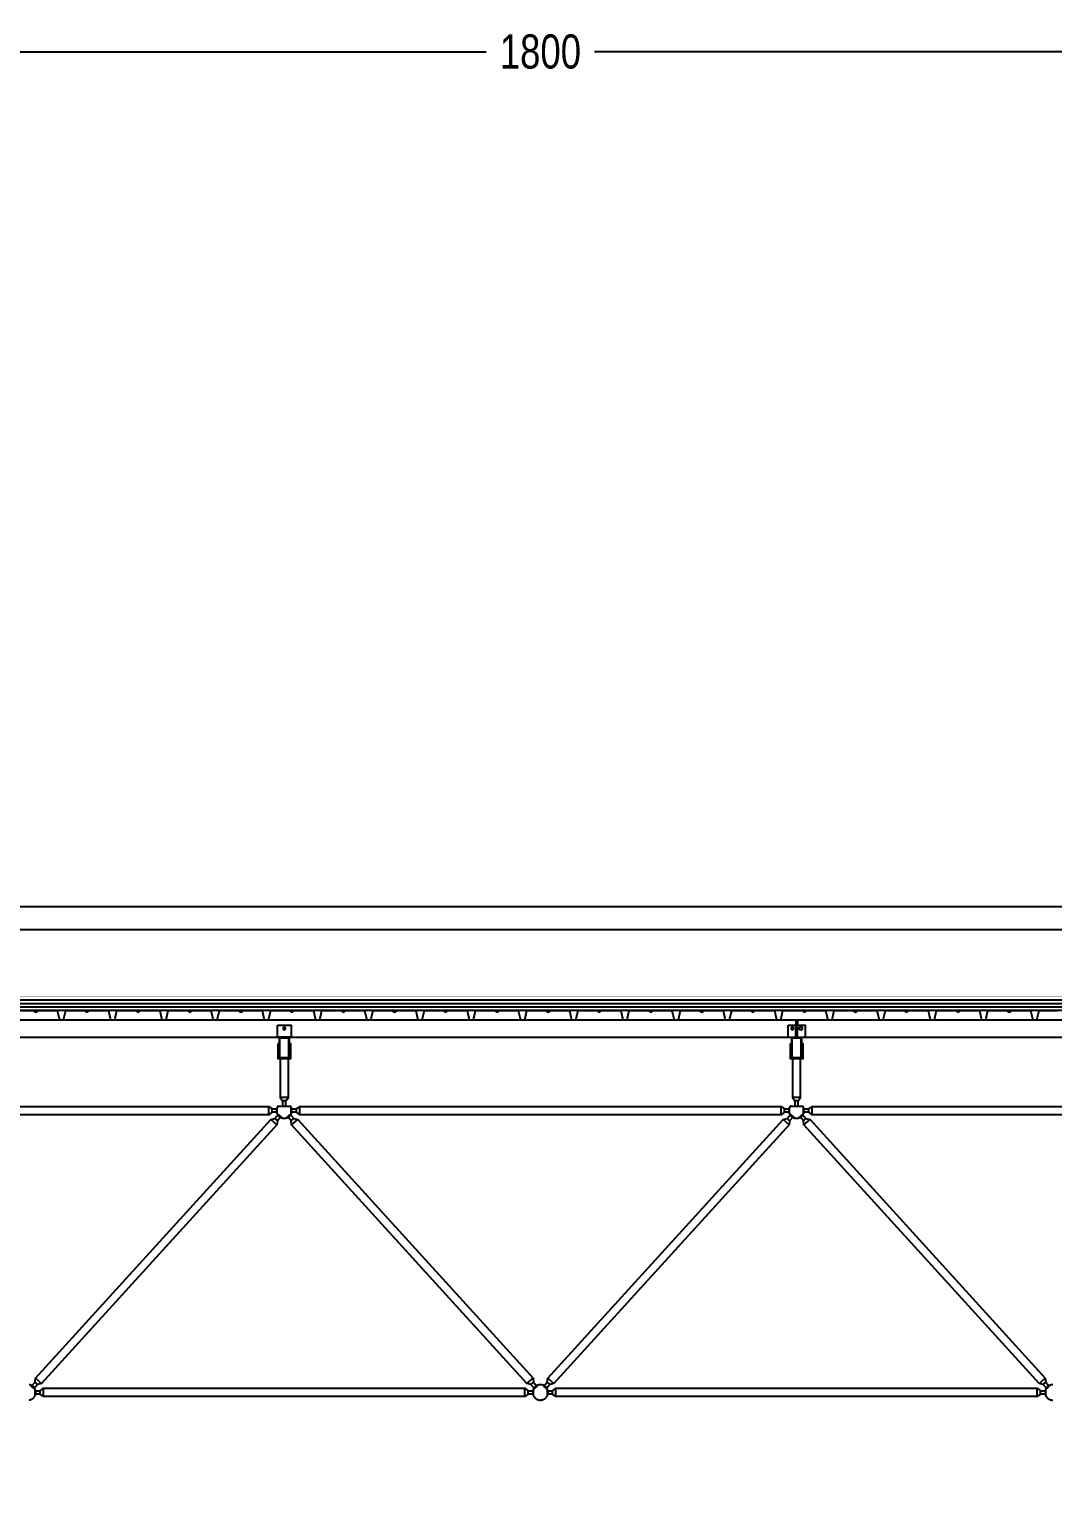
# Model space of a CAD drawing. Header units: centimetres. Extents: x 26569 to 160723, y -3143 to 14565.
# Drawn here: x 110908 to 111508, y -1038 to -180 of the extents above; entities that cross this region are included whole.
import ezdxf

# ---------------------------------------------------------------- set-up
doc = ezdxf.new("R2010")
doc.units = ezdxf.units.CM
doc.header["$LTSCALE"] = 100
doc.linetypes.add('HIDDEN', pattern=[9.525, 6.35, -3.175])
for name, color, linetype in [('A-ANNO-DIMS', 187, 'Continuous'), ('A-ELEV-02', 253, 'Continuous'), ('A-ELEV-04', 250, 'Continuous'), ('A-WALL-INSL', 249, 'Continuous'), ('A-WALL-SNWPNL', 200, 'Continuous'), ('S-STEL', 3, 'Continuous')]:
    doc.layers.add(name, color=color, linetype=linetype)
doc.styles.add('Fields_100', font='act_simplex.shx', dxfattribs={"width": 0.8, "height": 20})
doc.linetypes.add('BATTING', pattern='A,0.00254,-2.54,[134,ltypeshp.shx,S=2.54,R=0,X=-2.54,Y=0],-5.08,[134,ltypeshp.shx,S=2.54,R=180,X=2.54,Y=0],-2.54', length=10.16254)
doc.dimstyles.new('FIELDS_100', dxfattribs={"dimscale": 0, "dimtxt": 20, "dimasz": 5, "dimexe": 5, "dimexo": 5, "dimgap": 5, "dimtad": 0, "dimdec": 0, "dimzin": 0, "dimdsep": 46, "dimtxsty": 'Fields_100', "dimblk": 'DOT', "dimcen": 0.09, "dimclrt": 50, "dimadec": 0, "dimazin": 0, "dimtfac": 1, "dimtdec": 0, "dimtix": 1, "dimtofl": 0, "dimtmove": 1, "dimatfit": 3, "dimfxl": 5, "dimfxlon": 1, "dimtolj": 1, "dimtzin": 0, "dimarcsym": 0})

# ---------------------------------------------------------------- blocks, each defined once
blk = doc.blocks.new('_Dot')
at = {"color": 0, "linetype": 'ByBlock', "lineweight": -2}
blk.add_line((-0.5, 0), (-1, 0), dxfattribs=at)
at = {"color": 0, "linetype": 'ByBlock', "const_width": 0.5}
blk.add_lwpolyline([(-0.25, 0, 1), (0.25, 0, 1)], format="xyb", close=True, dxfattribs=at)
blk = doc.blocks.new('*D476')
at = {"layer": 'A-ANNO-DIMS', "color": 0, "lineweight": -2, "transparency": 16777216}
for p, q in [((110307.73, -198.45), (110307.73, -188.45)), ((112107.73, -198.45), (112107.73, -188.45)), ((110312.73, -193.45), (111176.06, -193.45)), ((112102.73, -193.45), (111239.4, -193.45))]:
    blk.add_line(p, q, dxfattribs=at)
at = {"layer": 'DEFPOINTS', "color": 0, "transparency": 16777216}
for p in [(112107.73, -193.45), (110307.73, -1038.45), (112107.73, -1038.45)]:
    blk.add_point(p, dxfattribs=at)
at = {"layer": 'A-ANNO-DIMS', "color": 0, "lineweight": -2, "transparency": 16777216, "xscale": 5, "yscale": 5, "zscale": 5, "rotation": 180}
blk.add_blockref('_Dot', (110307.73, -193.45), dxfattribs=at)
at = {"layer": 'A-ANNO-DIMS', "color": 0, "lineweight": -2, "transparency": 16777216, "xscale": 5, "yscale": 5, "zscale": 5}
blk.add_blockref('_Dot', (112107.73, -193.45), dxfattribs=at)
at = {"layer": 'A-ANNO-DIMS', "color": 50, "transparency": 16777216, "insert": (111207.73, -193.45), "char_height": 20, "attachment_point": 5, "style": 'Fields_100'}
blk.add_mtext('\\A1;1800', dxfattribs=at)

msp = doc.modelspace()

# ---------------------------------------------------------------- linework, layer by layer
at = {"layer": 'A-ELEV-02'}
for points in [[(104855.23, -760.44), (113852.73, -760.44)], [(111357.23, -760.44), (111357.23, -763.44)], [(111358.23, -760.44), (111358.23, -763.44)], [(104855.23, -770.44), (113852.73, -770.44)], [(111061.73, -770.44), (111053.73, -770.44)], [(111352.73, -770.44), (111362.73, -770.44)], [(111359.93, -764.74), (111359.91, -764.74), (111359.9, -764.74), (111359.88, -764.75), (111359.87, -764.75), (111359.85, -764.75), (111359.83, -764.75), (111359.82, -764.75), (111359.8, -764.76), (111359.79, -764.76), (111359.77, -764.76), (111359.75, -764.77), (111359.74, -764.77), (111359.72, -764.78), (111359.7, -764.78), (111359.69, -764.79), (111359.67, -764.79), (111359.66, -764.8), (111359.64, -764.81), (111359.62, -764.81), (111359.61, -764.82), (111359.59, -764.83), (111359.58, -764.84), (111359.56, -764.85), (111359.55, -764.86), (111359.53, -764.87), (111359.52, -764.88), (111359.5, -764.89), (111359.49, -764.9), (111359.47, -764.91), (111359.46, -764.92), (111359.45, -764.94), (111359.43, -764.95), (111359.42, -764.96), (111359.41, -764.98), (111359.4, -764.99), (111359.39, -765), (111359.38, -765.02), (111359.36, -765.03), (111359.35, -765.05), (111359.34, -765.06), (111359.33, -765.08), (111359.33, -765.09), (111359.32, -765.11), (111359.31, -765.12), (111359.3, -765.14), (111359.29, -765.15), (111359.29, -765.17), (111359.28, -765.19), (111359.27, -765.2), (111359.27, -765.22), (111359.26, -765.23), (111359.26, -765.25), (111359.25, -765.27), (111359.25, -765.28), (111359.24, -765.3), (111359.24, -765.32), (111359.24, -765.33), (111359.24, -765.35), (111359.23, -765.36), (111359.23, -765.38), (111359.23, -765.4), (111359.23, -765.41), (111359.23, -765.43), (111359.23, -765.44), (111359.23, -765.46), (111359.23, -765.48), (111359.23, -765.49), (111359.23, -765.51), (111359.23, -765.52), (111359.24, -765.54), (111359.24, -765.55), (111359.24, -765.57), (111359.24, -765.59), (111359.25, -765.6), (111359.25, -765.62), (111359.26, -765.64), (111359.26, -765.65), (111359.27, -765.67), (111359.27, -765.69), (111359.28, -765.7), (111359.29, -765.72), (111359.29, -765.73), (111359.3, -765.75), (111359.31, -765.77), (111359.32, -765.78), (111359.33, -765.8), (111359.33, -765.81), (111359.34, -765.83), (111359.35, -765.84), (111359.36, -765.86), (111359.38, -765.87), (111359.39, -765.89), (111359.4, -765.9), (111359.41, -765.91), (111359.42, -765.93), (111359.43, -765.94), (111359.45, -765.95), (111359.46, -765.96), (111359.47, -765.98), (111359.49, -765.99), (111359.5, -766), (111359.52, -766.01), (111359.53, -766.02), (111359.55, -766.03), (111359.56, -766.04), (111359.58, -766.05), (111359.59, -766.06), (111359.61, -766.07), (111359.62, -766.07), (111359.64, -766.08), (111359.66, -766.09), (111359.67, -766.09), (111359.69, -766.1), (111359.7, -766.11), (111359.72, -766.11), (111359.74, -766.12), (111359.75, -766.12), (111359.77, -766.13), (111359.79, -766.13), (111359.8, -766.13), (111359.82, -766.13), (111359.83, -766.14), (111359.85, -766.14), (111359.87, -766.14), (111359.88, -766.14), (111359.9, -766.14), (111359.91, -766.14), (111359.93, -766.14)], [(111360.53, -764.74), (111359.93, -764.74)], [(111360.53, -766.14), (111359.93, -766.14)], [(111360.53, -766.14), (111360.55, -766.14), (111360.56, -766.14), (111360.58, -766.14), (111360.59, -766.14), (111360.61, -766.14), (111360.62, -766.14), (111360.64, -766.13), (111360.66, -766.13), (111360.67, -766.13), (111360.69, -766.13), (111360.71, -766.12), (111360.72, -766.12), (111360.74, -766.11), (111360.76, -766.11), (111360.77, -766.1), (111360.79, -766.09), (111360.8, -766.09), (111360.82, -766.08), (111360.84, -766.07), (111360.85, -766.07), (111360.87, -766.06), (111360.88, -766.05), (111360.9, -766.04), (111360.91, -766.03), (111360.93, -766.02), (111360.94, -766.01), (111360.96, -766), (111360.97, -765.99), (111360.98, -765.98), (111361, -765.96), (111361.01, -765.95), (111361.02, -765.94), (111361.04, -765.93), (111361.05, -765.91), (111361.06, -765.9), (111361.07, -765.89), (111361.08, -765.87), (111361.1, -765.86), (111361.11, -765.84), (111361.12, -765.83), (111361.13, -765.81), (111361.13, -765.8), (111361.14, -765.78), (111361.15, -765.77), (111361.16, -765.75), (111361.17, -765.73), (111361.17, -765.72), (111361.18, -765.7), (111361.19, -765.69), (111361.19, -765.67), (111361.2, -765.65), (111361.2, -765.64), (111361.21, -765.62), (111361.21, -765.6), (111361.21, -765.59), (111361.22, -765.57), (111361.22, -765.55), (111361.22, -765.54), (111361.23, -765.52), (111361.23, -765.51), (111361.23, -765.49), (111361.23, -765.48), (111361.23, -765.46), (111361.23, -765.44), (111361.23, -765.43), (111361.23, -765.41), (111361.23, -765.4), (111361.23, -765.38), (111361.23, -765.36), (111361.22, -765.35), (111361.22, -765.33), (111361.22, -765.32), (111361.21, -765.3), (111361.21, -765.28), (111361.21, -765.27), (111361.2, -765.25), (111361.2, -765.23), (111361.19, -765.22), (111361.19, -765.2), (111361.18, -765.19), (111361.17, -765.17), (111361.17, -765.15), (111361.16, -765.14), (111361.15, -765.12), (111361.14, -765.11), (111361.13, -765.09), (111361.13, -765.08), (111361.12, -765.06), (111361.11, -765.05), (111361.1, -765.03), (111361.08, -765.02), (111361.07, -765), (111361.06, -764.99), (111361.05, -764.98), (111361.04, -764.96), (111361.02, -764.95), (111361.01, -764.94), (111361, -764.92), (111360.98, -764.91), (111360.97, -764.9), (111360.96, -764.89), (111360.94, -764.88), (111360.93, -764.87), (111360.91, -764.86), (111360.9, -764.85), (111360.88, -764.84), (111360.87, -764.83), (111360.85, -764.82), (111360.84, -764.81), (111360.82, -764.81), (111360.8, -764.8), (111360.79, -764.79), (111360.77, -764.79), (111360.76, -764.78), (111360.74, -764.78), (111360.72, -764.77), (111360.71, -764.77), (111360.69, -764.76), (111360.67, -764.76), (111360.66, -764.76), (111360.64, -764.75), (111360.62, -764.75), (111360.61, -764.75), (111360.59, -764.75), (111360.58, -764.75), (111360.56, -764.74), (111360.55, -764.74), (111360.53, -764.74)], [(111054.13, -776.04), (111054.63, -776.04)], [(111054.13, -777.44), (111054.63, -777.44)], [(111060.83, -776.04), (111061.33, -776.04)], [(111060.83, -777.44), (111061.33, -777.44)], [(111354.13, -776.04), (111354.63, -776.04)], [(111354.13, -777.44), (111354.63, -777.44)], [(111360.83, -776.04), (111361.33, -776.04)], [(111360.83, -777.44), (111361.33, -777.44)], [(111055.31, -783.24), (111055.31, -805.84), (111056.73, -807.84), (111056.73, -810.84)], [(111058.73, -810.84), (111058.73, -807.84), (111060.14, -805.84), (111060.14, -783.24)], [(111355.31, -783.24), (111355.31, -805.84), (111356.73, -807.84), (111356.73, -810.84)], [(111358.73, -810.84), (111358.73, -807.84), (111360.14, -805.84), (111360.14, -783.24)], [(111060.14, -805.84), (111055.31, -805.84)], [(111360.14, -805.84), (111355.31, -805.84)], [(110761.83, -812.54), (110764.83, -812.54), (110766.83, -811.13), (111048.63, -811.13), (111050.63, -812.54), (111053.63, -812.54)], [(111053.63, -814.54), (111050.63, -814.54), (111048.63, -815.96), (110766.83, -815.96), (110764.83, -814.54), (110761.83, -814.54)], [(111048.63, -815.96), (111048.63, -811.13)], [(111050.63, -814.54), (111050.63, -812.54)], [(111054.13, -810.84), (111054.04, -810.96), (111053.96, -811.09), (111053.88, -811.22), (111053.8, -811.35), (111053.73, -811.48), (111053.66, -811.62), (111053.6, -811.76), (111053.54, -811.91), (111053.48, -812.05), (111053.46, -812.13), (111053.43, -812.2), (111053.41, -812.28), (111053.39, -812.36), (111053.37, -812.43), (111053.35, -812.51), (111053.33, -812.59), (111053.32, -812.67), (111053.3, -812.74), (111053.29, -812.82), (111053.28, -812.9), (111053.27, -812.98), (111053.26, -813.06), (111053.25, -813.14), (111053.24, -813.22), (111053.24, -813.3), (111053.23, -813.38), (111053.23, -813.46), (111053.23, -813.54), (111053.23, -813.62), (111053.23, -813.7), (111053.24, -813.78), (111053.24, -813.86), (111053.25, -813.94), (111053.25, -814.01), (111053.26, -814.09), (111053.27, -814.17), (111053.29, -814.25), (111053.31, -814.4), (111053.35, -814.56), (111053.38, -814.71), (111053.43, -814.86), (111053.47, -815), (111053.52, -815.14), (111053.58, -815.29), (111053.64, -815.42), (111053.71, -815.56), (111053.77, -815.69), (111053.85, -815.82), (111053.93, -815.95), (111054.01, -816.07), (111054.1, -816.2), (111054.19, -816.32), (111054.29, -816.44), (111054.39, -816.56), (111054.5, -816.68), (111054.55, -816.73), (111054.61, -816.79), (111054.67, -816.84), (111054.73, -816.9), (111054.79, -816.95), (111054.85, -817), (111054.91, -817.05), (111054.97, -817.1), (111055.03, -817.15), (111055.1, -817.19), (111055.16, -817.24), (111055.23, -817.29), (111055.3, -817.33), (111055.36, -817.37), (111055.43, -817.41), (111055.5, -817.45), (111055.57, -817.49), (111055.64, -817.53), (111055.71, -817.57), (111055.78, -817.6), (111055.86, -817.64), (111055.93, -817.67), (111056, -817.7), (111056.08, -817.73), (111056.15, -817.76), (111056.22, -817.78), (111056.3, -817.81), (111056.37, -817.83), (111056.52, -817.88), (111056.67, -817.92), (111056.83, -817.95), (111056.98, -817.98), (111057.13, -818), (111057.28, -818.02), (111057.43, -818.03), (111057.58, -818.04), (111057.73, -818.04), (111057.88, -818.04), (111058.03, -818.03), (111058.18, -818.02), (111058.33, -818), (111058.48, -817.98), (111058.63, -817.95), (111058.79, -817.92), (111058.94, -817.88), (111059.09, -817.83), (111059.16, -817.81), (111059.24, -817.78), (111059.31, -817.76), (111059.38, -817.73), (111059.46, -817.7), (111059.53, -817.67), (111059.6, -817.64), (111059.68, -817.6), (111059.75, -817.57), (111059.82, -817.53), (111059.89, -817.49), (111059.96, -817.45), (111060.03, -817.41), (111060.1, -817.37), (111060.16, -817.33), (111060.23, -817.29), (111060.3, -817.24), (111060.36, -817.19), (111060.43, -817.15), (111060.49, -817.1), (111060.55, -817.05), (111060.61, -817), (111060.67, -816.95), (111060.73, -816.9), (111060.79, -816.84), (111060.85, -816.79), (111060.91, -816.73), (111060.96, -816.68), (111061.07, -816.56), (111061.17, -816.44), (111061.27, -816.32), (111061.36, -816.2), (111061.45, -816.07), (111061.53, -815.95), (111061.61, -815.82), (111061.69, -815.69), (111061.75, -815.56), (111061.82, -815.42), (111061.88, -815.29), (111061.94, -815.14), (111061.99, -815), (111062.03, -814.86), (111062.08, -814.71), (111062.11, -814.56), (111062.15, -814.4), (111062.17, -814.25), (111062.19, -814.17), (111062.2, -814.09), (111062.21, -814.01), (111062.21, -813.94), (111062.22, -813.86), (111062.22, -813.78), (111062.23, -813.7), (111062.23, -813.62), (111062.23, -813.54), (111062.23, -813.46), (111062.23, -813.38), (111062.22, -813.3), (111062.22, -813.22), (111062.21, -813.14), (111062.2, -813.06), (111062.19, -812.98), (111062.18, -812.9), (111062.17, -812.82), (111062.16, -812.74), (111062.14, -812.67), (111062.13, -812.59), (111062.11, -812.51), (111062.09, -812.43), (111062.07, -812.36), (111062.05, -812.28), (111062.03, -812.2), (111062, -812.13), (111061.98, -812.05), (111061.92, -811.91), (111061.86, -811.76), (111061.8, -811.62), (111061.73, -811.48), (111061.66, -811.35), (111061.58, -811.22), (111061.5, -811.09), (111061.42, -810.96), (111061.33, -810.84)], [(111053.63, -815.4), (111053.63, -811.69)], [(111054.13, -810.84), (111061.33, -810.84)], [(111058.73, -807.84), (111056.73, -807.84)], [(111061.83, -812.54), (111064.83, -812.54), (111066.83, -811.13), (111348.63, -811.13), (111350.63, -812.54), (111353.63, -812.54)], [(111061.83, -815.4), (111061.83, -811.69)], [(111353.63, -814.54), (111350.63, -814.54), (111348.63, -815.96), (111066.83, -815.96), (111064.83, -814.54), (111061.83, -814.54)], [(111064.83, -814.54), (111064.83, -812.54)], [(111066.83, -815.96), (111066.83, -811.13)], [(111348.63, -815.96), (111348.63, -811.13)], [(111350.63, -814.54), (111350.63, -812.54)], [(111354.13, -810.84), (111354.04, -810.96), (111353.96, -811.09), (111353.88, -811.22), (111353.8, -811.35), (111353.73, -811.48), (111353.66, -811.62), (111353.6, -811.76), (111353.54, -811.91), (111353.48, -812.05), (111353.46, -812.13), (111353.43, -812.2), (111353.41, -812.28), (111353.39, -812.36), (111353.37, -812.43), (111353.35, -812.51), (111353.33, -812.59), (111353.32, -812.67), (111353.3, -812.74), (111353.29, -812.82), (111353.28, -812.9), (111353.27, -812.98), (111353.26, -813.06), (111353.25, -813.14), (111353.24, -813.22), (111353.24, -813.3), (111353.23, -813.38), (111353.23, -813.46), (111353.23, -813.54), (111353.23, -813.62), (111353.23, -813.7), (111353.24, -813.78), (111353.24, -813.86), (111353.25, -813.94), (111353.25, -814.01), (111353.26, -814.09), (111353.27, -814.17), (111353.29, -814.25), (111353.31, -814.4), (111353.35, -814.56), (111353.38, -814.71), (111353.43, -814.86), (111353.47, -815), (111353.52, -815.14), (111353.58, -815.29), (111353.64, -815.42), (111353.71, -815.56), (111353.77, -815.69), (111353.85, -815.82), (111353.93, -815.95), (111354.01, -816.07), (111354.1, -816.2), (111354.19, -816.32), (111354.29, -816.44), (111354.39, -816.56), (111354.5, -816.68), (111354.55, -816.73), (111354.61, -816.79), (111354.67, -816.84), (111354.73, -816.9), (111354.79, -816.95), (111354.85, -817), (111354.91, -817.05), (111354.97, -817.1), (111355.03, -817.15), (111355.1, -817.19), (111355.16, -817.24), (111355.23, -817.29), (111355.3, -817.33), (111355.36, -817.37), (111355.43, -817.41), (111355.5, -817.45), (111355.57, -817.49), (111355.64, -817.53), (111355.71, -817.57), (111355.78, -817.6), (111355.86, -817.64), (111355.93, -817.67), (111356, -817.7), (111356.08, -817.73), (111356.15, -817.76), (111356.22, -817.78), (111356.3, -817.81), (111356.37, -817.83), (111356.52, -817.88), (111356.67, -817.92), (111356.83, -817.95), (111356.98, -817.98), (111357.13, -818), (111357.28, -818.02), (111357.43, -818.03), (111357.58, -818.04), (111357.73, -818.04), (111357.88, -818.04), (111358.03, -818.03), (111358.18, -818.02), (111358.33, -818), (111358.48, -817.98), (111358.63, -817.95), (111358.79, -817.92), (111358.94, -817.88), (111359.09, -817.83), (111359.16, -817.81), (111359.24, -817.78), (111359.31, -817.76), (111359.38, -817.73), (111359.46, -817.7), (111359.53, -817.67), (111359.6, -817.64), (111359.68, -817.6), (111359.75, -817.57), (111359.82, -817.53), (111359.89, -817.49), (111359.96, -817.45), (111360.03, -817.41), (111360.1, -817.37), (111360.16, -817.33), (111360.23, -817.29), (111360.3, -817.24), (111360.36, -817.19), (111360.43, -817.15), (111360.49, -817.1), (111360.55, -817.05), (111360.61, -817), (111360.67, -816.95), (111360.73, -816.9), (111360.79, -816.84), (111360.85, -816.79), (111360.91, -816.73), (111360.96, -816.68), (111361.07, -816.56), (111361.17, -816.44), (111361.27, -816.32), (111361.36, -816.2), (111361.45, -816.07), (111361.53, -815.95), (111361.61, -815.82), (111361.69, -815.69), (111361.75, -815.56), (111361.82, -815.42), (111361.88, -815.29), (111361.94, -815.14), (111361.99, -815), (111362.03, -814.86), (111362.08, -814.71), (111362.11, -814.56), (111362.15, -814.4), (111362.17, -814.25), (111362.19, -814.17), (111362.2, -814.09), (111362.21, -814.01), (111362.21, -813.94), (111362.22, -813.86), (111362.22, -813.78), (111362.23, -813.7), (111362.23, -813.62), (111362.23, -813.54), (111362.23, -813.46), (111362.23, -813.38), (111362.22, -813.3), (111362.22, -813.22), (111362.21, -813.14), (111362.2, -813.06), (111362.19, -812.98), (111362.18, -812.9), (111362.17, -812.82), (111362.16, -812.74), (111362.14, -812.67), (111362.13, -812.59), (111362.11, -812.51), (111362.09, -812.43), (111362.07, -812.36), (111362.05, -812.28), (111362.03, -812.2), (111362, -812.13), (111361.98, -812.05), (111361.92, -811.91), (111361.86, -811.76), (111361.8, -811.62), (111361.73, -811.48), (111361.66, -811.35), (111361.58, -811.22), (111361.5, -811.09), (111361.42, -810.96), (111361.33, -810.84)], [(111353.63, -815.4), (111353.63, -811.69)], [(111354.13, -810.84), (111361.33, -810.84)], [(111358.73, -807.84), (111356.73, -807.84)], [(111361.83, -812.54), (111364.83, -812.54), (111366.83, -811.13), (111648.63, -811.13), (111650.63, -812.54), (111653.63, -812.54)], [(111361.83, -815.4), (111361.83, -811.69)], [(111653.63, -814.54), (111650.63, -814.54), (111648.63, -815.96), (111366.83, -815.96), (111364.83, -814.54), (111361.83, -814.54)], [(111364.83, -814.54), (111364.83, -812.54)], [(111366.83, -815.96), (111366.83, -811.13)], [(111049.82, -818.65), (111053.4, -821.9)], [(111052.21, -818.12), (111053.69, -819.47)], [(111053.6, -815.33), (111056.34, -817.83)], [(111059.12, -817.83), (111061.86, -815.33)], [(111061.77, -819.47), (111063.25, -818.12)], [(111062.06, -821.9), (111065.64, -818.65)], [(111349.82, -818.65), (111353.4, -821.9)], [(111352.21, -818.12), (111353.69, -819.47)], [(111353.6, -815.33), (111356.34, -817.83)], [(111359.12, -817.83), (111361.86, -815.33)], [(111361.77, -819.47), (111363.25, -818.12)], [(111362.06, -821.9), (111365.64, -818.65)], [(110908.34, -983), (110908.44, -982.99), (110908.55, -982.97), (110908.65, -982.95), (110908.76, -982.92), (110908.86, -982.9), (110908.97, -982.87), (110909.07, -982.84), (110909.18, -982.8), (110909.28, -982.77), (110909.39, -982.73), (110909.49, -982.69), (110909.59, -982.64), (110909.7, -982.59), (110909.8, -982.54), (110909.9, -982.49), (110910, -982.43), (110910.1, -982.37), (110910.19, -982.31), (110910.29, -982.25), (110910.38, -982.18), (110910.48, -982.11), (110910.57, -982.04), (110910.66, -981.96), (110910.74, -981.89), (110910.83, -981.81), (110910.91, -981.73), (110910.99, -981.64), (110911.07, -981.56), (110911.15, -981.47), (110911.22, -981.38), (110911.3, -981.29), (110911.37, -981.2), (110911.43, -981.1), (110911.5, -981.01), (110911.56, -980.91), (110911.62, -980.81), (110911.67, -980.71), (110911.73, -980.61), (110911.78, -980.51), (110911.83, -980.41), (110911.87, -980.3), (110911.91, -980.2), (110911.95, -980.1), (110911.99, -979.99), (110912.02, -979.89), (110912.06, -979.78), (110912.08, -979.68), (110912.11, -979.57), (110912.13, -979.47), (110912.15, -979.36), (110912.17, -979.26), (110912.19, -979.15), (110912.2, -979.05), (110912.21, -978.95), (110912.22, -978.85), (110912.23, -978.74), (110912.23, -978.64), (110912.23, -978.54), (110912.23, -978.44), (110912.23, -978.34), (110912.22, -978.24), (110912.21, -978.14), (110912.2, -978.04), (110912.19, -977.93), (110912.17, -977.83), (110912.15, -977.72), (110912.13, -977.62), (110912.11, -977.52), (110912.08, -977.41), (110912.06, -977.31), (110912.02, -977.2), (110911.99, -977.1), (110911.95, -976.99), (110911.91, -976.89), (110911.87, -976.78), (110911.83, -976.68), (110911.78, -976.58), (110911.73, -976.48), (110911.67, -976.38), (110911.62, -976.28), (110911.56, -976.18), (110911.5, -976.08), (110911.43, -975.99), (110911.37, -975.89), (110911.3, -975.8), (110911.22, -975.71), (110911.15, -975.62), (110911.07, -975.53), (110910.99, -975.45), (110910.91, -975.36), (110910.83, -975.28), (110910.74, -975.2), (110910.66, -975.12), (110910.57, -975.05), (110910.48, -974.98), (110910.38, -974.91), (110910.29, -974.84), (110910.19, -974.78), (110910.1, -974.72), (110910, -974.66), (110909.9, -974.6), (110909.8, -974.55), (110909.7, -974.5), (110909.59, -974.45), (110909.49, -974.4), (110909.39, -974.36), (110909.28, -974.32), (110909.18, -974.28), (110909.07, -974.25), (110908.97, -974.22), (110908.86, -974.19), (110908.76, -974.16), (110908.65, -974.14), (110908.55, -974.12), (110908.44, -974.1), (110908.34, -974.09)], [(110909.12, -974.26), (110911.86, -976.76)], [(110911.77, -972.62), (110913.25, -973.96)], [(110911.83, -977.54), (110914.83, -977.54), (110916.83, -976.13), (111198.63, -976.13), (111200.63, -977.54), (111203.63, -977.54)], [(110911.83, -980.4), (110911.83, -976.69)], [(110912.06, -970.19), (110915.64, -973.43)], [(110914.83, -979.54), (110914.83, -977.54)], [(110916.83, -980.96), (110916.83, -976.13)], [(111198.63, -980.96), (111198.63, -976.13)], [(111199.82, -973.43), (111203.4, -970.19)], [(111200.63, -979.54), (111200.63, -977.54)], [(111202.21, -973.96), (111203.69, -972.62)], [(111203.6, -976.76), (111206.34, -974.26)], [(111203.63, -980.4), (111203.63, -976.69)], [(111209.12, -974.26), (111211.86, -976.76)], [(111211.77, -972.62), (111213.25, -973.96)], [(111211.83, -977.54), (111214.83, -977.54), (111216.83, -976.13), (111498.63, -976.13), (111500.63, -977.54), (111503.63, -977.54)], [(111211.83, -980.4), (111211.83, -976.69)], [(111212.06, -970.19), (111215.64, -973.43)], [(111214.83, -979.54), (111214.83, -977.54)], [(111216.83, -980.96), (111216.83, -976.13)], [(111498.63, -980.96), (111498.63, -976.13)], [(111499.82, -973.43), (111503.4, -970.19)], [(111500.63, -979.54), (111500.63, -977.54)], [(111502.21, -973.96), (111503.69, -972.62)], [(111507.73, -974.04), (111507.63, -974.04), (111507.53, -974.05), (111507.43, -974.05), (111507.33, -974.06), (111507.22, -974.07), (111507.12, -974.09), (111507.02, -974.1), (111506.91, -974.12), (111506.81, -974.14), (111506.7, -974.16), (111506.6, -974.19), (111506.49, -974.22), (111506.39, -974.25), (111506.28, -974.28), (111506.18, -974.32), (111506.07, -974.36), (111505.97, -974.4), (111505.87, -974.45), (111505.76, -974.5), (111505.66, -974.55), (111505.56, -974.6), (111505.46, -974.66), (111505.36, -974.72), (111505.27, -974.78), (111505.17, -974.84), (111505.08, -974.91), (111504.98, -974.98), (111504.89, -975.05), (111504.8, -975.12), (111504.72, -975.2), (111504.63, -975.28), (111504.55, -975.36), (111504.47, -975.45), (111504.39, -975.53), (111504.31, -975.62), (111504.24, -975.71), (111504.16, -975.8), (111504.09, -975.89), (111504.03, -975.99), (111503.96, -976.08), (111503.9, -976.18), (111503.84, -976.28), (111503.79, -976.38), (111503.73, -976.48), (111503.68, -976.58), (111503.63, -976.68), (111503.59, -976.78), (111503.55, -976.89), (111503.51, -976.99), (111503.47, -977.1), (111503.44, -977.2), (111503.4, -977.31), (111503.37, -977.41), (111503.35, -977.52), (111503.33, -977.62), (111503.31, -977.72), (111503.29, -977.83), (111503.27, -977.93), (111503.26, -978.04), (111503.25, -978.14), (111503.24, -978.24), (111503.23, -978.34), (111503.23, -978.44), (111503.23, -978.54), (111503.23, -978.64), (111503.23, -978.74), (111503.24, -978.85), (111503.25, -978.95), (111503.26, -979.05), (111503.27, -979.15), (111503.29, -979.26), (111503.31, -979.36), (111503.33, -979.47), (111503.35, -979.57), (111503.37, -979.68), (111503.4, -979.78), (111503.44, -979.89), (111503.47, -979.99), (111503.51, -980.1), (111503.55, -980.2), (111503.59, -980.3), (111503.63, -980.41), (111503.68, -980.51), (111503.73, -980.61), (111503.79, -980.71), (111503.84, -980.81), (111503.9, -980.91), (111503.96, -981.01), (111504.03, -981.1), (111504.09, -981.2), (111504.16, -981.29), (111504.24, -981.38), (111504.31, -981.47), (111504.39, -981.56), (111504.47, -981.64), (111504.55, -981.73), (111504.63, -981.81), (111504.72, -981.89), (111504.8, -981.96), (111504.89, -982.04), (111504.98, -982.11), (111505.08, -982.18), (111505.17, -982.25), (111505.27, -982.31), (111505.36, -982.37), (111505.46, -982.43), (111505.56, -982.49), (111505.66, -982.54), (111505.76, -982.59), (111505.87, -982.64), (111505.97, -982.69), (111506.07, -982.73), (111506.18, -982.77), (111506.28, -982.8), (111506.39, -982.84), (111506.49, -982.87), (111506.6, -982.9), (111506.7, -982.92), (111506.81, -982.95), (111506.91, -982.97), (111507.02, -982.99), (111507.12, -983), (111507.22, -983.02), (111507.33, -983.03), (111507.43, -983.03), (111507.53, -983.04), (111507.63, -983.04), (111507.73, -983.04)], [(111503.6, -976.76), (111506.34, -974.26)], [(111503.63, -980.4), (111503.63, -976.69)], [(111203.63, -979.54), (111200.63, -979.54), (111198.63, -980.96), (110916.83, -980.96), (110914.83, -979.54), (110911.83, -979.54)], [(111503.63, -979.54), (111500.63, -979.54), (111498.63, -980.96), (111216.83, -980.96), (111214.83, -979.54), (111211.83, -979.54)]]:
    msp.add_lwpolyline(points, dxfattribs=at)
for points in [[(111053.73, -763.44), (111061.73, -763.44), (111061.73, -770.74), (111053.73, -770.74)], [(111352.73, -763.44), (111362.73, -763.44), (111362.73, -770.74), (111352.73, -770.74)], [(111058.43, -765.44), (111058.43, -765.43), (111058.43, -765.41), (111058.43, -765.4), (111058.43, -765.38), (111058.43, -765.36), (111058.42, -765.35), (111058.42, -765.33), (111058.42, -765.32), (111058.42, -765.3), (111058.41, -765.28), (111058.41, -765.27), (111058.4, -765.25), (111058.4, -765.23), (111058.39, -765.22), (111058.39, -765.2), (111058.38, -765.19), (111058.37, -765.17), (111058.37, -765.15), (111058.36, -765.14), (111058.35, -765.12), (111058.34, -765.11), (111058.33, -765.09), (111058.33, -765.08), (111058.32, -765.06), (111058.31, -765.05), (111058.3, -765.03), (111058.28, -765.02), (111058.27, -765), (111058.26, -764.99), (111058.25, -764.98), (111058.24, -764.96), (111058.22, -764.95), (111058.21, -764.94), (111058.2, -764.92), (111058.19, -764.91), (111058.17, -764.9), (111058.16, -764.89), (111058.14, -764.88), (111058.13, -764.87), (111058.11, -764.86), (111058.1, -764.85), (111058.08, -764.84), (111058.07, -764.83), (111058.05, -764.82), (111058.04, -764.81), (111058.02, -764.81), (111058, -764.8), (111057.99, -764.79), (111057.97, -764.79), (111057.96, -764.78), (111057.94, -764.78), (111057.92, -764.77), (111057.91, -764.77), (111057.89, -764.76), (111057.87, -764.76), (111057.86, -764.76), (111057.84, -764.75), (111057.82, -764.75), (111057.81, -764.75), (111057.79, -764.75), (111057.78, -764.75), (111057.76, -764.74), (111057.75, -764.74), (111057.73, -764.74), (111057.71, -764.74), (111057.7, -764.74), (111057.68, -764.75), (111057.67, -764.75), (111057.65, -764.75), (111057.63, -764.75), (111057.62, -764.75), (111057.6, -764.76), (111057.59, -764.76), (111057.57, -764.76), (111057.55, -764.77), (111057.54, -764.77), (111057.52, -764.78), (111057.5, -764.78), (111057.49, -764.79), (111057.47, -764.79), (111057.46, -764.8), (111057.44, -764.81), (111057.42, -764.81), (111057.41, -764.82), (111057.39, -764.83), (111057.38, -764.84), (111057.36, -764.85), (111057.35, -764.86), (111057.33, -764.87), (111057.32, -764.88), (111057.3, -764.89), (111057.29, -764.9), (111057.27, -764.91), (111057.26, -764.92), (111057.25, -764.94), (111057.23, -764.95), (111057.22, -764.96), (111057.21, -764.98), (111057.2, -764.99), (111057.19, -765), (111057.18, -765.02), (111057.16, -765.03), (111057.15, -765.05), (111057.14, -765.06), (111057.13, -765.08), (111057.13, -765.09), (111057.12, -765.11), (111057.11, -765.12), (111057.1, -765.14), (111057.09, -765.15), (111057.09, -765.17), (111057.08, -765.19), (111057.07, -765.2), (111057.07, -765.22), (111057.06, -765.23), (111057.06, -765.25), (111057.05, -765.27), (111057.05, -765.28), (111057.04, -765.3), (111057.04, -765.32), (111057.04, -765.33), (111057.04, -765.35), (111057.03, -765.36), (111057.03, -765.38), (111057.03, -765.4), (111057.03, -765.41), (111057.03, -765.43), (111057.03, -765.44), (111057.03, -765.46), (111057.03, -765.47), (111057.03, -765.49), (111057.03, -765.51), (111057.03, -765.52), (111057.04, -765.54), (111057.04, -765.55), (111057.04, -765.57), (111057.04, -765.59), (111057.05, -765.6), (111057.05, -765.62), (111057.06, -765.64), (111057.06, -765.65), (111057.07, -765.67), (111057.07, -765.69), (111057.08, -765.7), (111057.09, -765.72), (111057.09, -765.73), (111057.1, -765.75), (111057.11, -765.77), (111057.12, -765.78), (111057.13, -765.8), (111057.13, -765.81), (111057.14, -765.83), (111057.15, -765.84), (111057.16, -765.86), (111057.18, -765.87), (111057.19, -765.88), (111057.2, -765.9), (111057.21, -765.91), (111057.22, -765.93), (111057.23, -765.94), (111057.25, -765.95), (111057.26, -765.96), (111057.27, -765.98), (111057.29, -765.99), (111057.3, -766), (111057.32, -766.01), (111057.33, -766.02), (111057.35, -766.03), (111057.36, -766.04), (111057.38, -766.05), (111057.39, -766.06), (111057.41, -766.07), (111057.42, -766.07), (111057.44, -766.08), (111057.46, -766.09), (111057.47, -766.09), (111057.49, -766.1), (111057.5, -766.11), (111057.52, -766.11), (111057.54, -766.12), (111057.55, -766.12), (111057.57, -766.13), (111057.59, -766.13), (111057.6, -766.13), (111057.62, -766.13), (111057.63, -766.14), (111057.65, -766.14), (111057.67, -766.14), (111057.68, -766.14), (111057.7, -766.14), (111057.71, -766.14), (111057.73, -766.14), (111057.75, -766.14), (111057.76, -766.14), (111057.78, -766.14), (111057.79, -766.14), (111057.81, -766.14), (111057.82, -766.14), (111057.84, -766.13), (111057.86, -766.13), (111057.87, -766.13), (111057.89, -766.13), (111057.91, -766.12), (111057.92, -766.12), (111057.94, -766.11), (111057.96, -766.11), (111057.97, -766.1), (111057.99, -766.09), (111058, -766.09), (111058.02, -766.08), (111058.04, -766.07), (111058.05, -766.07), (111058.07, -766.06), (111058.08, -766.05), (111058.1, -766.04), (111058.11, -766.03), (111058.13, -766.02), (111058.14, -766.01), (111058.16, -766), (111058.17, -765.99), (111058.19, -765.98), (111058.2, -765.96), (111058.21, -765.95), (111058.22, -765.94), (111058.24, -765.93), (111058.25, -765.91), (111058.26, -765.9), (111058.27, -765.88), (111058.28, -765.87), (111058.3, -765.86), (111058.31, -765.84), (111058.32, -765.83), (111058.33, -765.81), (111058.33, -765.8), (111058.34, -765.78), (111058.35, -765.77), (111058.36, -765.75), (111058.37, -765.73), (111058.37, -765.72), (111058.38, -765.7), (111058.39, -765.69), (111058.39, -765.67), (111058.4, -765.65), (111058.4, -765.64), (111058.41, -765.62), (111058.41, -765.6), (111058.42, -765.59), (111058.42, -765.57), (111058.42, -765.55), (111058.42, -765.54), (111058.43, -765.52), (111058.43, -765.51), (111058.43, -765.49), (111058.43, -765.47), (111058.43, -765.46)], [(111355.93, -765.44), (111355.93, -765.43), (111355.93, -765.41), (111355.93, -765.4), (111355.93, -765.38), (111355.93, -765.36), (111355.92, -765.35), (111355.92, -765.33), (111355.92, -765.32), (111355.91, -765.3), (111355.91, -765.28), (111355.91, -765.27), (111355.9, -765.25), (111355.9, -765.23), (111355.89, -765.22), (111355.89, -765.2), (111355.88, -765.19), (111355.87, -765.17), (111355.87, -765.15), (111355.86, -765.14), (111355.85, -765.12), (111355.84, -765.11), (111355.83, -765.09), (111355.83, -765.08), (111355.82, -765.06), (111355.81, -765.05), (111355.8, -765.03), (111355.78, -765.02), (111355.77, -765), (111355.76, -764.99), (111355.75, -764.98), (111355.74, -764.96), (111355.72, -764.95), (111355.71, -764.94), (111355.7, -764.92), (111355.68, -764.91), (111355.67, -764.9), (111355.66, -764.89), (111355.64, -764.88), (111355.63, -764.87), (111355.61, -764.86), (111355.6, -764.85), (111355.58, -764.84), (111355.57, -764.83), (111355.55, -764.82), (111355.54, -764.81), (111355.52, -764.81), (111355.5, -764.8), (111355.49, -764.79), (111355.47, -764.79), (111355.46, -764.78), (111355.44, -764.78), (111355.42, -764.77), (111355.41, -764.77), (111355.39, -764.76), (111355.37, -764.76), (111355.36, -764.76), (111355.34, -764.75), (111355.32, -764.75), (111355.31, -764.75), (111355.29, -764.75), (111355.28, -764.75), (111355.26, -764.74), (111355.25, -764.74), (111355.23, -764.74), (111355.21, -764.74), (111355.2, -764.74), (111355.18, -764.75), (111355.17, -764.75), (111355.15, -764.75), (111355.13, -764.75), (111355.12, -764.75), (111355.1, -764.76), (111355.09, -764.76), (111355.07, -764.76), (111355.05, -764.77), (111355.04, -764.77), (111355.02, -764.78), (111355, -764.78), (111354.99, -764.79), (111354.97, -764.79), (111354.96, -764.8), (111354.94, -764.81), (111354.92, -764.81), (111354.91, -764.82), (111354.89, -764.83), (111354.88, -764.84), (111354.86, -764.85), (111354.85, -764.86), (111354.83, -764.87), (111354.82, -764.88), (111354.8, -764.89), (111354.79, -764.9), (111354.77, -764.91), (111354.76, -764.92), (111354.75, -764.94), (111354.73, -764.95), (111354.72, -764.96), (111354.71, -764.98), (111354.7, -764.99), (111354.69, -765), (111354.68, -765.02), (111354.66, -765.03), (111354.65, -765.05), (111354.64, -765.06), (111354.63, -765.08), (111354.63, -765.09), (111354.62, -765.11), (111354.61, -765.12), (111354.6, -765.14), (111354.59, -765.15), (111354.59, -765.17), (111354.58, -765.19), (111354.57, -765.2), (111354.57, -765.22), (111354.56, -765.23), (111354.56, -765.25), (111354.55, -765.27), (111354.55, -765.28), (111354.54, -765.3), (111354.54, -765.32), (111354.54, -765.33), (111354.54, -765.35), (111354.53, -765.36), (111354.53, -765.38), (111354.53, -765.4), (111354.53, -765.41), (111354.53, -765.43), (111354.53, -765.44), (111354.53, -765.46), (111354.53, -765.48), (111354.53, -765.49), (111354.53, -765.51), (111354.53, -765.52), (111354.54, -765.54), (111354.54, -765.55), (111354.54, -765.57), (111354.54, -765.59), (111354.55, -765.6), (111354.55, -765.62), (111354.56, -765.64), (111354.56, -765.65), (111354.57, -765.67), (111354.57, -765.69), (111354.58, -765.7), (111354.59, -765.72), (111354.59, -765.73), (111354.6, -765.75), (111354.61, -765.77), (111354.62, -765.78), (111354.63, -765.8), (111354.63, -765.81), (111354.64, -765.83), (111354.65, -765.84), (111354.66, -765.86), (111354.68, -765.87), (111354.69, -765.89), (111354.7, -765.9), (111354.71, -765.91), (111354.72, -765.93), (111354.73, -765.94), (111354.75, -765.95), (111354.76, -765.96), (111354.77, -765.98), (111354.79, -765.99), (111354.8, -766), (111354.82, -766.01), (111354.83, -766.02), (111354.85, -766.03), (111354.86, -766.04), (111354.88, -766.05), (111354.89, -766.06), (111354.91, -766.07), (111354.92, -766.07), (111354.94, -766.08), (111354.96, -766.09), (111354.97, -766.09), (111354.99, -766.1), (111355, -766.11), (111355.02, -766.11), (111355.04, -766.12), (111355.05, -766.12), (111355.07, -766.13), (111355.09, -766.13), (111355.1, -766.13), (111355.12, -766.13), (111355.13, -766.14), (111355.15, -766.14), (111355.17, -766.14), (111355.18, -766.14), (111355.2, -766.14), (111355.21, -766.14), (111355.23, -766.14), (111355.25, -766.14), (111355.26, -766.14), (111355.28, -766.14), (111355.29, -766.14), (111355.31, -766.14), (111355.32, -766.14), (111355.34, -766.13), (111355.36, -766.13), (111355.37, -766.13), (111355.39, -766.13), (111355.41, -766.12), (111355.42, -766.12), (111355.44, -766.11), (111355.46, -766.11), (111355.47, -766.1), (111355.49, -766.09), (111355.5, -766.09), (111355.52, -766.08), (111355.54, -766.07), (111355.55, -766.07), (111355.57, -766.06), (111355.58, -766.05), (111355.6, -766.04), (111355.61, -766.03), (111355.63, -766.02), (111355.64, -766.01), (111355.66, -766), (111355.67, -765.99), (111355.68, -765.98), (111355.7, -765.96), (111355.71, -765.95), (111355.72, -765.94), (111355.74, -765.93), (111355.75, -765.91), (111355.76, -765.9), (111355.77, -765.89), (111355.78, -765.87), (111355.8, -765.86), (111355.81, -765.84), (111355.82, -765.83), (111355.83, -765.81), (111355.83, -765.8), (111355.84, -765.78), (111355.85, -765.77), (111355.86, -765.75), (111355.87, -765.73), (111355.87, -765.72), (111355.88, -765.7), (111355.89, -765.69), (111355.89, -765.67), (111355.9, -765.65), (111355.9, -765.64), (111355.91, -765.62), (111355.91, -765.6), (111355.91, -765.59), (111355.92, -765.57), (111355.92, -765.55), (111355.92, -765.54), (111355.93, -765.52), (111355.93, -765.51), (111355.93, -765.49), (111355.93, -765.48), (111355.93, -765.46)], [(111054.13, -774.24), (111054.63, -774.24), (111054.63, -782.74), (111060.83, -782.74), (111060.83, -774.24), (111061.33, -774.24), (111061.33, -783.24), (111054.13, -783.24)], [(111354.13, -774.24), (111354.63, -774.24), (111354.63, -782.74), (111360.83, -782.74), (111360.83, -774.24), (111361.33, -774.24), (111361.33, -783.24), (111354.13, -783.24)], [(110909.75, -974.84), (110911.77, -972.62), (110912.06, -970.19), (111049.82, -818.65), (111052.21, -818.12), (111054.23, -815.9), (111055.71, -817.25), (111053.69, -819.47), (111053.4, -821.9), (110915.64, -973.43), (110913.25, -973.96), (110911.23, -976.18)], [(111204.23, -976.18), (111202.21, -973.96), (111199.82, -973.43), (111062.06, -821.9), (111061.77, -819.47), (111059.75, -817.25), (111061.23, -815.9), (111063.25, -818.12), (111065.64, -818.65), (111203.4, -970.19), (111203.69, -972.62), (111205.71, -974.84)], [(111209.75, -974.84), (111211.77, -972.62), (111212.06, -970.19), (111349.82, -818.65), (111352.21, -818.12), (111354.23, -815.9), (111355.71, -817.25), (111353.69, -819.47), (111353.4, -821.9), (111215.64, -973.43), (111213.25, -973.96), (111211.23, -976.18)], [(111504.23, -976.18), (111502.21, -973.96), (111499.82, -973.43), (111362.06, -821.9), (111361.77, -819.47), (111359.75, -817.25), (111361.23, -815.9), (111363.25, -818.12), (111365.64, -818.65), (111503.4, -970.19), (111503.69, -972.62), (111505.71, -974.84)], [(111212.23, -978.54), (111212.23, -978.44), (111212.23, -978.34), (111212.22, -978.24), (111212.21, -978.14), (111212.2, -978.04), (111212.19, -977.93), (111212.17, -977.83), (111212.15, -977.72), (111212.13, -977.62), (111212.11, -977.52), (111212.08, -977.41), (111212.06, -977.31), (111212.02, -977.2), (111211.99, -977.1), (111211.95, -976.99), (111211.91, -976.89), (111211.87, -976.78), (111211.83, -976.68), (111211.78, -976.58), (111211.73, -976.48), (111211.67, -976.38), (111211.62, -976.28), (111211.56, -976.18), (111211.5, -976.08), (111211.43, -975.99), (111211.37, -975.89), (111211.3, -975.8), (111211.22, -975.71), (111211.15, -975.62), (111211.07, -975.53), (111210.99, -975.45), (111210.91, -975.36), (111210.83, -975.28), (111210.74, -975.2), (111210.66, -975.12), (111210.57, -975.05), (111210.48, -974.98), (111210.38, -974.91), (111210.29, -974.84), (111210.19, -974.78), (111210.1, -974.72), (111210, -974.66), (111209.9, -974.6), (111209.8, -974.55), (111209.7, -974.5), (111209.59, -974.45), (111209.49, -974.4), (111209.39, -974.36), (111209.28, -974.32), (111209.18, -974.28), (111209.07, -974.25), (111208.97, -974.22), (111208.86, -974.19), (111208.76, -974.16), (111208.65, -974.14), (111208.55, -974.12), (111208.44, -974.1), (111208.34, -974.09), (111208.24, -974.07), (111208.13, -974.06), (111208.03, -974.05), (111207.93, -974.05), (111207.83, -974.04), (111207.73, -974.04), (111207.63, -974.04), (111207.53, -974.05), (111207.43, -974.05), (111207.33, -974.06), (111207.22, -974.07), (111207.12, -974.09), (111207.02, -974.1), (111206.91, -974.12), (111206.81, -974.14), (111206.7, -974.16), (111206.6, -974.19), (111206.49, -974.22), (111206.39, -974.25), (111206.28, -974.28), (111206.18, -974.32), (111206.07, -974.36), (111205.97, -974.4), (111205.87, -974.45), (111205.76, -974.5), (111205.66, -974.55), (111205.56, -974.6), (111205.46, -974.66), (111205.36, -974.72), (111205.27, -974.78), (111205.17, -974.84), (111205.08, -974.91), (111204.98, -974.98), (111204.89, -975.05), (111204.8, -975.12), (111204.72, -975.2), (111204.63, -975.28), (111204.55, -975.36), (111204.47, -975.45), (111204.39, -975.53), (111204.31, -975.62), (111204.24, -975.71), (111204.16, -975.8), (111204.09, -975.89), (111204.03, -975.99), (111203.96, -976.08), (111203.9, -976.18), (111203.84, -976.28), (111203.79, -976.38), (111203.73, -976.48), (111203.68, -976.58), (111203.63, -976.68), (111203.59, -976.78), (111203.55, -976.89), (111203.51, -976.99), (111203.47, -977.1), (111203.44, -977.2), (111203.4, -977.31), (111203.37, -977.41), (111203.35, -977.52), (111203.33, -977.62), (111203.31, -977.72), (111203.29, -977.83), (111203.27, -977.93), (111203.26, -978.04), (111203.25, -978.14), (111203.24, -978.24), (111203.23, -978.34), (111203.23, -978.44), (111203.23, -978.54), (111203.23, -978.64), (111203.23, -978.74), (111203.24, -978.85), (111203.25, -978.95), (111203.26, -979.05), (111203.27, -979.15), (111203.29, -979.26), (111203.31, -979.36), (111203.33, -979.47), (111203.35, -979.57), (111203.37, -979.68), (111203.4, -979.78), (111203.44, -979.89), (111203.47, -979.99), (111203.51, -980.1), (111203.55, -980.2), (111203.59, -980.3), (111203.63, -980.41), (111203.68, -980.51), (111203.73, -980.61), (111203.79, -980.71), (111203.84, -980.81), (111203.9, -980.91), (111203.96, -981.01), (111204.03, -981.1), (111204.09, -981.2), (111204.16, -981.29), (111204.24, -981.38), (111204.31, -981.47), (111204.39, -981.56), (111204.47, -981.64), (111204.55, -981.73), (111204.63, -981.81), (111204.72, -981.89), (111204.8, -981.96), (111204.89, -982.04), (111204.98, -982.11), (111205.08, -982.18), (111205.17, -982.25), (111205.27, -982.31), (111205.36, -982.37), (111205.46, -982.43), (111205.56, -982.49), (111205.66, -982.54), (111205.76, -982.59), (111205.87, -982.64), (111205.97, -982.69), (111206.07, -982.73), (111206.18, -982.77), (111206.28, -982.8), (111206.39, -982.84), (111206.49, -982.87), (111206.6, -982.9), (111206.7, -982.92), (111206.81, -982.95), (111206.91, -982.97), (111207.02, -982.99), (111207.12, -983), (111207.22, -983.02), (111207.33, -983.03), (111207.43, -983.03), (111207.53, -983.04), (111207.63, -983.04), (111207.73, -983.04), (111207.83, -983.04), (111207.93, -983.04), (111208.03, -983.03), (111208.13, -983.03), (111208.24, -983.02), (111208.34, -983), (111208.44, -982.99), (111208.55, -982.97), (111208.65, -982.95), (111208.76, -982.92), (111208.86, -982.9), (111208.97, -982.87), (111209.07, -982.84), (111209.18, -982.8), (111209.28, -982.77), (111209.39, -982.73), (111209.49, -982.69), (111209.59, -982.64), (111209.7, -982.59), (111209.8, -982.54), (111209.9, -982.49), (111210, -982.43), (111210.1, -982.37), (111210.19, -982.31), (111210.29, -982.25), (111210.38, -982.18), (111210.48, -982.11), (111210.57, -982.04), (111210.66, -981.96), (111210.74, -981.89), (111210.83, -981.81), (111210.91, -981.73), (111210.99, -981.64), (111211.07, -981.56), (111211.15, -981.47), (111211.22, -981.38), (111211.3, -981.29), (111211.37, -981.2), (111211.43, -981.1), (111211.5, -981.01), (111211.56, -980.91), (111211.62, -980.81), (111211.67, -980.71), (111211.73, -980.61), (111211.78, -980.51), (111211.83, -980.41), (111211.87, -980.3), (111211.91, -980.2), (111211.95, -980.1), (111211.99, -979.99), (111212.02, -979.89), (111212.06, -979.78), (111212.08, -979.68), (111212.11, -979.57), (111212.13, -979.47), (111212.15, -979.36), (111212.17, -979.26), (111212.19, -979.15), (111212.2, -979.05), (111212.21, -978.95), (111212.22, -978.85), (111212.23, -978.74), (111212.23, -978.64)]]:
    msp.add_lwpolyline(points, close=True, dxfattribs=at)
at = {"layer": 'A-ELEV-02', "linetype": 'HIDDEN', "ltscale": 0.1}
for points in [[(111357.23, -770.44), (111357.23, -763.44)], [(111358.23, -770.44), (111358.23, -763.44)]]:
    msp.add_lwpolyline(points, dxfattribs=at)
at = {"layer": 'A-ELEV-04'}
for p, q in [((122968.28, -694.3), (103052.48, -694.3)), ((104871.32, -707.43), (122929.69, -707.43))]:
    msp.add_line(p, q, dxfattribs=at)
at = {"layer": 'A-WALL-INSL', "ltscale": 0.002, "const_width": 0.2}
msp.add_lwpolyline([(122937.73, -746.94), (104865.23, -746.94)], dxfattribs=at)
at = {"layer": 'A-WALL-INSL', "linetype": 'BATTING', "ltscale": 0.002}
for points in [[(122937.73, -748.94), (104865.23, -748.94)], [(122937.73, -752.94), (104865.23, -752.94)]]:
    msp.add_lwpolyline(points, dxfattribs=at)
at = {"layer": 'A-WALL-INSL', "ltscale": 0.002}
for points in [[(122937.73, -750.94), (104865.23, -750.94)], [(122937.73, -754.94), (104865.23, -754.94)]]:
    msp.add_lwpolyline(points, dxfattribs=at)
at = {"layer": 'A-WALL-SNWPNL', "ltscale": 100}
for points in [[(110899.77, -754.94), (110910.77, -754.94), (110912.27, -755.94), (110913.77, -754.94), (110924.77, -754.94), (110926.02, -760.44), (110928.52, -760.44), (110929.77, -754.94), (110940.77, -754.94), (110942.27, -755.94), (110943.77, -754.94), (110954.77, -754.94), (110956.02, -760.44), (110958.52, -760.44), (110959.77, -754.94), (110970.77, -754.94), (110972.27, -755.94), (110973.77, -754.94), (110984.77, -754.94), (110986.02, -760.44), (110988.52, -760.44), (110988.96, -758.49)], [(110985.57, -758.49), (110986.02, -760.44), (110988.52, -760.44), (110989.77, -754.94), (111000.77, -754.94), (111002.27, -755.94), (111003.77, -754.94), (111014.77, -754.94), (111016.02, -760.44), (111018.52, -760.44), (111019.77, -754.94), (111030.77, -754.94), (111032.27, -755.94), (111033.77, -754.94), (111044.77, -754.94), (111046.02, -760.44), (111048.52, -760.44), (111049.77, -754.94), (111060.77, -754.94), (111062.27, -755.94), (111063.77, -754.94), (111074.77, -754.94), (111076.02, -760.44), (111078.52, -760.44), (111078.96, -758.49)], [(111075.57, -758.49), (111076.02, -760.44), (111078.52, -760.44), (111079.77, -754.94), (111090.77, -754.94), (111092.27, -755.94), (111093.77, -754.94), (111104.77, -754.94), (111106.02, -760.44), (111108.52, -760.44), (111109.77, -754.94), (111120.77, -754.94), (111122.27, -755.94), (111123.77, -754.94), (111134.77, -754.94), (111136.02, -760.44), (111138.52, -760.44), (111139.77, -754.94), (111150.77, -754.94), (111152.27, -755.94), (111153.77, -754.94), (111164.77, -754.94), (111166.02, -760.44), (111168.52, -760.44), (111168.96, -758.49)], [(111165.57, -758.49), (111166.02, -760.44), (111168.52, -760.44), (111169.77, -754.94), (111180.77, -754.94), (111182.27, -755.94), (111183.77, -754.94), (111194.77, -754.94), (111196.02, -760.44), (111198.52, -760.44), (111199.77, -754.94), (111210.77, -754.94), (111212.27, -755.94), (111213.77, -754.94), (111224.77, -754.94), (111226.02, -760.44), (111228.52, -760.44), (111229.77, -754.94), (111240.77, -754.94), (111242.27, -755.94), (111243.77, -754.94), (111254.77, -754.94), (111256.02, -760.44), (111258.52, -760.44), (111258.96, -758.49)], [(111255.57, -758.49), (111256.02, -760.44), (111258.52, -760.44), (111259.77, -754.94), (111270.77, -754.94), (111272.27, -755.94), (111273.77, -754.94), (111284.77, -754.94), (111286.02, -760.44), (111288.52, -760.44), (111289.77, -754.94), (111300.77, -754.94), (111302.27, -755.94), (111303.77, -754.94), (111314.77, -754.94), (111316.02, -760.44), (111318.52, -760.44), (111319.77, -754.94), (111330.77, -754.94), (111332.27, -755.94), (111333.77, -754.94), (111344.77, -754.94), (111346.02, -760.44), (111348.52, -760.44), (111348.96, -758.49)], [(111345.57, -758.49), (111346.02, -760.44), (111348.52, -760.44), (111349.77, -754.94), (111360.77, -754.94), (111362.27, -755.94), (111363.77, -754.94), (111374.77, -754.94), (111376.02, -760.44), (111378.52, -760.44), (111379.77, -754.94), (111390.77, -754.94), (111392.27, -755.94), (111393.77, -754.94), (111404.77, -754.94), (111406.02, -760.44), (111408.52, -760.44), (111409.77, -754.94), (111420.77, -754.94), (111422.27, -755.94), (111423.77, -754.94), (111434.77, -754.94), (111436.02, -760.44), (111438.52, -760.44), (111438.96, -758.49)], [(111435.57, -758.49), (111436.02, -760.44), (111438.52, -760.44), (111439.77, -754.94), (111450.77, -754.94), (111452.27, -755.94), (111453.77, -754.94), (111464.77, -754.94), (111466.02, -760.44), (111468.52, -760.44), (111469.77, -754.94), (111480.77, -754.94), (111482.27, -755.94), (111483.77, -754.94), (111494.77, -754.94), (111496.02, -760.44), (111498.52, -760.44), (111499.77, -754.94), (111510.77, -754.94)]]:
    msp.add_lwpolyline(points, dxfattribs=at)
at = {"layer": 'S-STEL'}
for points in [[(111060.73, -782.74), (111060.73, -770.74), (111054.73, -770.74), (111054.73, -782.74)], [(111360.73, -782.74), (111360.73, -770.74), (111354.73, -770.74), (111354.73, -782.74)]]:
    msp.add_lwpolyline(points, dxfattribs=at)
for points in [[(111060.43, -771.04), (111055.03, -771.04), (111055.03, -782.44), (111060.43, -782.44)], [(111360.43, -771.04), (111355.03, -771.04), (111355.03, -782.44), (111360.43, -782.44)]]:
    msp.add_lwpolyline(points, close=True, dxfattribs=at)

# ---------------------------------------------------------------- dimensions: what is measured, and where the dimension line sits
at = {"layer": 'A-ANNO-DIMS'}
dim = msp.add_linear_dim(base=(112107.73, -193.45), p1=(110307.73, -1038.45), p2=(112107.73, -1038.45), dimstyle='FIELDS_100', override={"dimscale": 1}, dxfattribs=at)
dim.commit()
dim.dimension.update_dxf_attribs({"geometry": '*D476', "text_midpoint": (111207.73, -193.45)})

doc.saveas('drawing.dxf')
